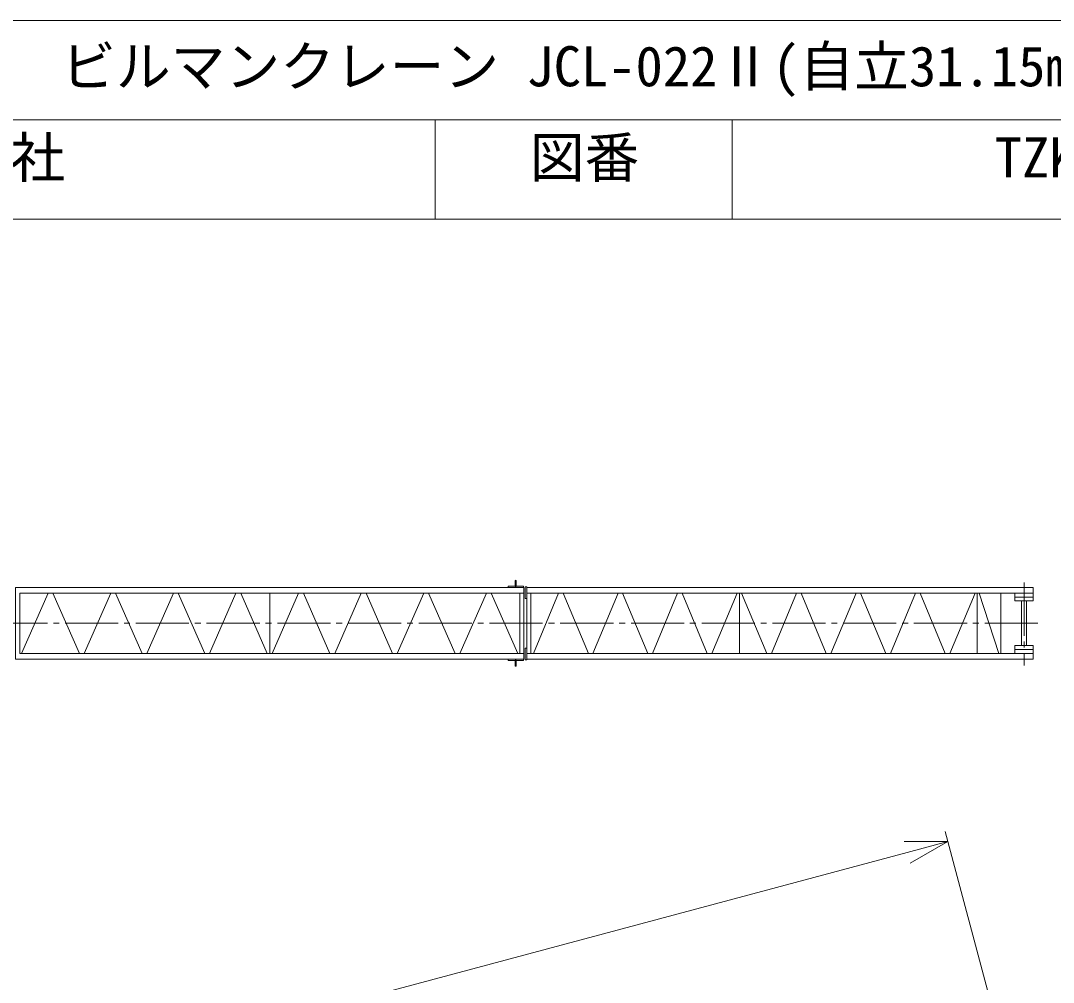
# Model space of a CAD drawing. Units: millimetres, scale not verified. Extents: x -21826 to 21577, y -29973 to 32685.
# Drawn here: x -5425 to 6839, y 21257 to 32685 of the extents above; entities that cross this region are included whole.
import ezdxf
from ezdxf.enums import TextEntityAlignment as Align

# ---------------------------------------------------------------- set-up
doc = ezdxf.new("R2010")
doc.units = ezdxf.units.MM
doc.header["$LTSCALE"] = 70
doc.linetypes.add('CHAIN2', pattern=[12, 9, -1, 1, -1])
for name, color, linetype, lineweight in [('0-2_05 寸法', 3, 'Continuous', 18), ('0-4_10 当社外形線', 7, 'Continuous', 18), ('0-5_12 当社中心線', 7, 'CHAIN2', 18)]:
    doc.layers.add(name, color=color, linetype=linetype, lineweight=lineweight)
doc.styles.add('ＭＳ ゴシック', font='')
doc.styles.get('ＭＳ ゴシック').set_extended_font_data('MS Gothic')

msp = doc.modelspace()

# ---------------------------------------------------------------- linework, layer by layer
at = {"layer": '0-2_05 寸法', "color": 7}
for p, q in [((-13788.98, 31506.03), (11454.87, 31506.03)), ((-503.13, 31506.03), (-503.13, 30326.79)), ((3024.36, 31506.03), (3024.36, 30326.79)), ((6320.03, 20190.49), (5553.54, 23051.09)), ((5585.89, 22930.35), (5102.93, 22800.94)), ((5102.93, 22800.94), (-17984.86, 16614.61))]:
    msp.add_line(p, q, dxfattribs=at)
msp.add_lwpolyline([(-13788.98, 32685.27), (11454.87, 32685.27), (11454.87, 30326.79), (-13788.98, 30326.79)], close=True, dxfattribs=at)
msp.add_lwpolyline([(5068.25, 22930.35), (5585.89, 22930.35), (5137.6, 22671.53)], dxfattribs=at)
at = {"layer": '0-4_10 当社外形線'}
for p, q in [((446.34, 25959.27), (446.34, 26027.77)), ((459.04, 25959.27), (459.04, 26027.77)), ((-5413.36, 25163.27), (-5098.46, 25883.27)), ((-5041.56, 25883.27), (-4726.56, 25163.27)), ((-4669.76, 25163.27), (-4354.76, 25883.27)), ((-4297.86, 25883.27), (-3982.96, 25163.27)), ((-3926.06, 25163.27), (-3611.16, 25883.27)), ((-3554.26, 25883.27), (-3239.26, 25163.27)), ((-3182.46, 25163.27), (-2867.46, 25883.27)), ((-2810.56, 25883.27), (-2495.66, 25163.27)), ((-2467.16, 25163.27), (-2467.16, 25883.27)), ((-2438.76, 25163.27), (-2123.76, 25883.27)), ((-2066.96, 25883.27), (-1751.96, 25163.27)), ((-1695.06, 25163.27), (-1380.16, 25883.27)), ((-1323.26, 25883.27), (-1008.26, 25163.27)), ((-951.46, 25163.27), (-636.46, 25883.27)), ((-579.56, 25883.27), (-264.66, 25163.27)), ((-207.76, 25163.27), (107.14, 25883.27)), ((164.04, 25883.27), (479.04, 25163.27)), ((446.34, 25959.27), (459.04, 25959.27)), ((479.04, 25883.27), (550.54, 25883.27)), ((664.44, 25163.27), (963.64, 25883.27)), ((1017.74, 25883.27), (1316.94, 25163.27)), ((1370.94, 25163.27), (1670.14, 25883.27)), ((1724.14, 25883.27), (2023.34, 25163.27)), ((2077.44, 25163.27), (2376.64, 25883.27)), ((2430.64, 25883.27), (2729.84, 25163.27)), ((2783.94, 25163.27), (3083.14, 25883.27)), ((3110.14, 25163.27), (3110.14, 25883.27)), ((3137.14, 25883.27), (3436.34, 25163.27)), ((3490.34, 25163.27), (3789.54, 25883.27)), ((3843.64, 25883.27), (4142.84, 25163.27)), ((4196.84, 25163.27), (4496.04, 25883.27)), ((4550.04, 25883.27), (4849.34, 25163.27)), ((4903.34, 25163.27), (5202.54, 25883.27)), ((5256.54, 25883.27), (5555.74, 25163.27)), ((5609.84, 25163.27), (5909.04, 25883.27)), ((5936.04, 25163.27), (5936.04, 25883.27)), ((6193.54, 25163.27), (5957.34, 25883.27)), ((6214.94, 25883.27), (6214.94, 25163.27)), ((6461.14, 25788.67), (6461.14, 25257.87)), ((6521.64, 25788.67), (6521.64, 25257.87)), ((634.64, 25228.27), (634.64, 25523.27)), ((479.04, 25163.27), (550.54, 25163.27)), ((634.64, 25163.27), (634.64, 25228.27)), ((446.34, 25087.27), (446.34, 25018.77)), ((446.34, 25087.27), (459.04, 25087.27)), ((459.04, 25087.27), (459.04, 25018.77))]:
    msp.add_line(p, q, dxfattribs=at)
for points in [[(459.04, 26027.77), (458.94, 26028.57), (458.84, 26029.37), (458.54, 26030.17), (458.24, 26030.87), (457.84, 26031.57), (457.34, 26032.17), (456.74, 26032.77), (456.14, 26033.17), (455.44, 26033.57), (454.64, 26033.87), (453.94, 26034.17), (453.14, 26034.27), (452.34, 26034.27), (451.54, 26034.17), (450.74, 26033.97), (450.04, 26033.67), (449.34, 26033.27), (448.64, 26032.77), (448.04, 26032.27), (447.54, 26031.67), (447.14, 26030.97), (446.74, 26030.27), (446.54, 26029.47), (446.34, 26028.67), (446.34, 26027.87), (446.34, 26027.77)], [(364.64, 25948.27), (364.64, 25964.27), (545.64, 25964.27), (545.64, 25948.27)], [(585.74, 25883.27), (585.74, 25818.27), (566.14, 25818.27), (566.14, 25958.27), (585.74, 25958.27), (585.74, 25948.27)], [(634.64, 25523.27), (634.64, 25818.27), (634.64, 25883.27)], [(6601.34, 25883.27), (6601.34, 25835.97), (6381.44, 25835.97), (6381.44, 25883.27)], [(585.74, 25228.27), (585.74, 25523.27), (585.74, 25818.27)], [(6601.34, 25835.97), (6601.34, 25788.67), (6381.44, 25788.67), (6381.44, 25835.97)], [(585.74, 25163.27), (585.74, 25228.27), (566.14, 25228.27), (566.14, 25088.27), (585.74, 25088.27), (585.74, 25098.27)], [(6601.34, 25210.57), (6601.34, 25257.87), (6381.44, 25257.87), (6381.44, 25210.57)], [(6601.34, 25163.27), (6601.34, 25210.57), (6381.44, 25210.57), (6381.44, 25163.27)], [(364.64, 25098.27), (364.64, 25082.27), (545.64, 25082.27), (545.64, 25098.27)], [(446.34, 25018.77), (446.34, 25017.97), (446.54, 25017.17), (446.74, 25016.37), (447.04, 25015.67), (447.54, 25014.97), (448.04, 25014.27), (448.54, 25013.77), (449.24, 25013.27), (449.94, 25012.87), (450.64, 25012.57), (451.44, 25012.37), (452.24, 25012.27), (453.04, 25012.27), (453.84, 25012.37), (454.54, 25012.57), (455.34, 25012.87), (456.04, 25013.17), (456.64, 25013.67), (457.24, 25014.27), (457.74, 25014.87), (458.14, 25015.57), (458.54, 25016.27), (458.84, 25017.07), (458.94, 25017.87), (459.04, 25018.67), (459.04, 25018.77)]]:
    msp.add_lwpolyline(points, dxfattribs=at)
for points in [[(550.54, 25948.27), (-5484.86, 25948.27), (-5484.86, 25098.27), (550.54, 25098.27)], [(-5435.96, 25163.27), (501.54, 25163.27), (501.54, 25883.27), (-5435.96, 25883.27)], [(6601.34, 25883.27), (6601.34, 25948.27), (585.74, 25948.27), (585.74, 25883.27)], [(585.74, 25098.27), (6601.34, 25098.27), (6601.34, 25163.27), (585.74, 25163.27)]]:
    msp.add_lwpolyline(points, close=True, dxfattribs=at)
at = {"layer": '0-5_12 当社中心線'}
for p, q in [((6491.34, 26006.67), (6491.34, 25023.77)), ((-19176.23, 25523.27), (6675.01, 25523.27))]:
    msp.add_line(p, q, dxfattribs=at)

# ---------------------------------------------------------------- texts
at = {"layer": '0-2_05 寸法', "color": 7, "style": 'ＭＳ ゴシック'}
for s, p in [('図面名称    \u3000\u3000\u3000\u3000\u3000\u3000ビルマンクレーン JCL-022Ⅱ(自立31.15m)', (-12738.98, 31761.96)), ('\u3000\u3000竹本機械工業株式会社      \u3000\u3000\u3000\u3000\u3000 図番     \u3000\u3000\u3000\u3000TZK0028', (-12695.65, 30678.63))]:
    msp.add_text(s, height=476.5, dxfattribs=at).set_placement(p, align=Align.BOTTOM_LEFT)

doc.saveas('drawing.dxf')
